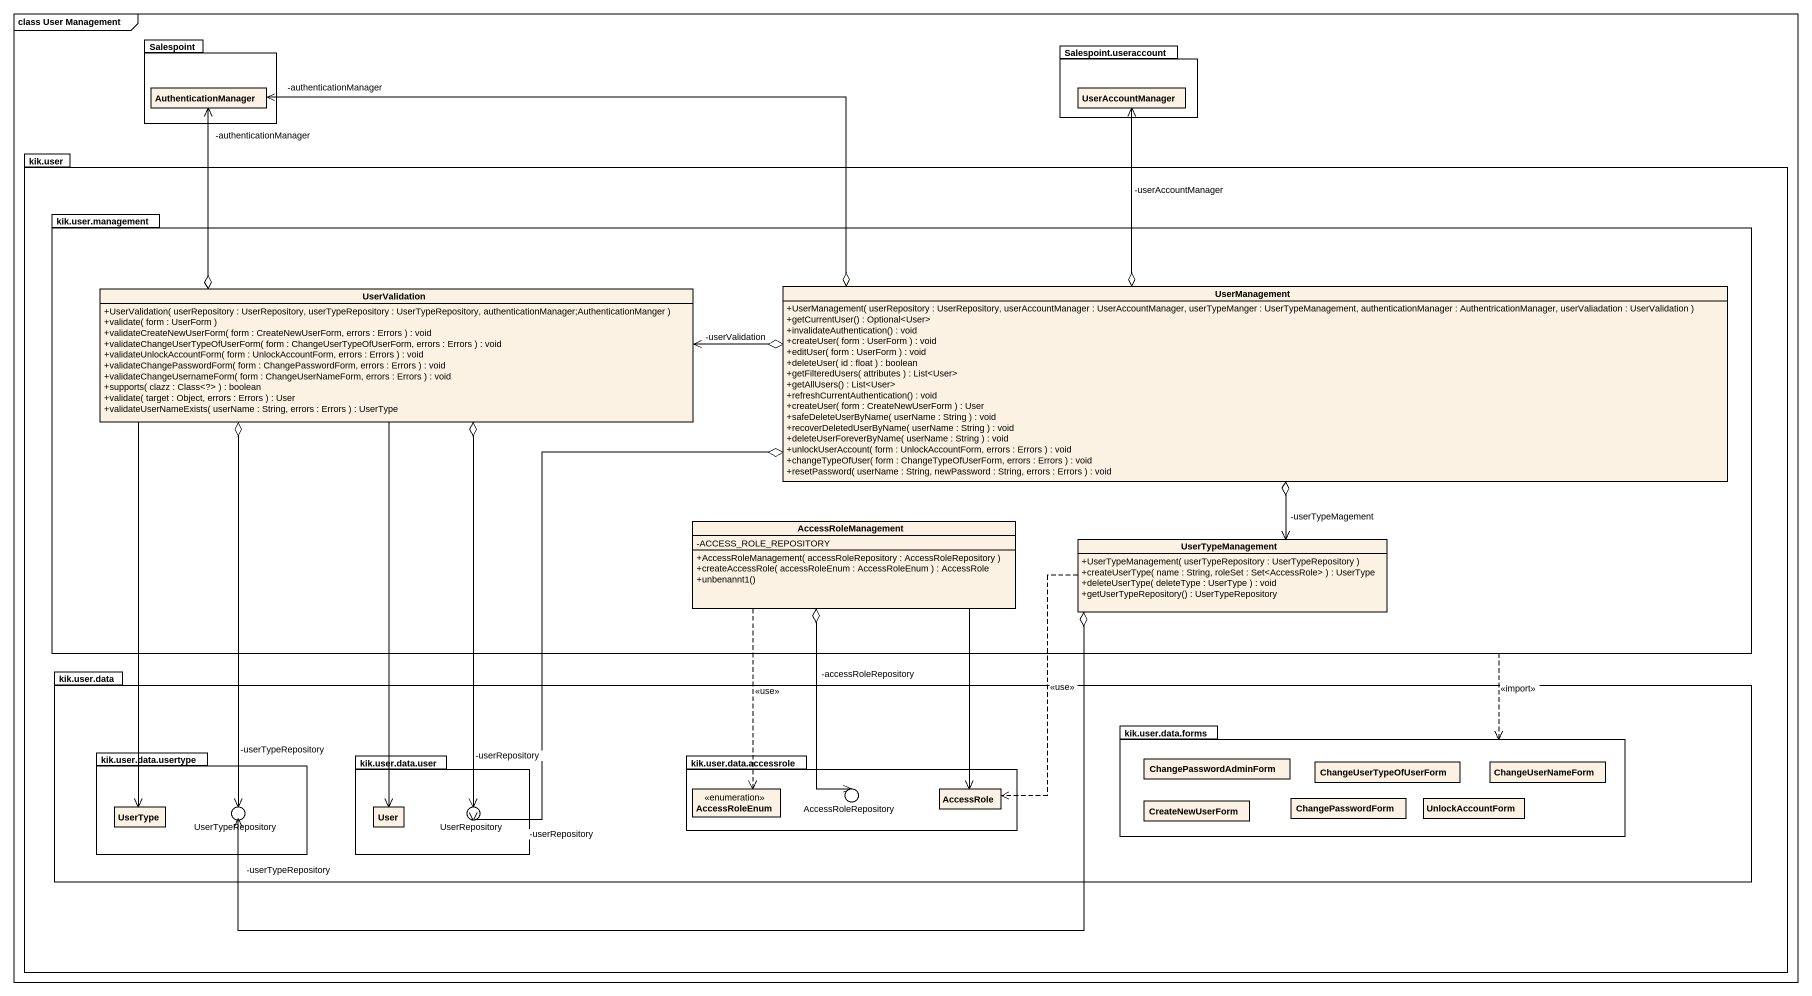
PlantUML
@startuml
mainframe class User Management
allowmixing
hide circle
hide empty members
skinparam classAttributeIconSize 0
package Salespoint {
  class AuthenticationManager
}
package "Salespoint.useraccount" as Salespoint_useraccount {
  class UserAccountManager
}
package "kik.user" as kik_user {
  package "kik.user.management" as kik_user_management {
    class UserManagement {
      +UserManagement( userRepository : UserRepository, userAccountManager : UserAccountManager, userTypeManger : UserTypeManagement, authenticationManager : AuthentricationManager, userValiadation : UserValidation )
      +getCurrentUser() : Optional<User>
      +invalidateAuthentication() : void
      +createUser( form : UserForm ) : void
      +editUser( form : UserForm ) : void
      +deleteUser( id : float ) : boolean
      +getFilteredUsers( attributes ) : List<User>
      +getAllUsers() : List<User>
      +refreshCurrentAuthentication() : void
      +createUser( form : CreateNewUserForm ) : User
      +safeDeleteUserByName( userName : String ) : void
      +recoverDeletedUserByName( userName : String ) : void
      +deleteUserForeverByName( userName : String ) : void
      +unlockUserAccount( form : UnlockAccountForm, errors : Errors ) : void
      +changeTypeOfUser( form : ChangeTypeOfUserForm, errors : Errors ) : void
      +resetPassword( userName : String, newPassword : String, errors : Errors ) : void
    }
    class UserValidation {
      +UserValidation( userRepository : UserRepository, userTypeRepository : UserTypeRepository, authenticationManager;AuthenticationManger )
      +validate( form : UserForm )
      +validateCreateNewUserForm( form : CreateNewUserForm, errors : Errors ) : void
      +validateChangeUserTypeOfUserForm( form : ChangeUserTypeOfUserForm, errors : Errors ) : void
      +validateUnlockAccountForm( form : UnlockAccountForm, errors : Errors ) : void
      +validateChangePasswordForm( form : ChangePasswordForm, errors : Errors ) : void
      +validateChangeUsernameForm( form : ChangeUserNameForm, errors : Errors ) : void
      +supports( clazz : Class<?> ) : boolean
      +validate( target : Object, errors : Errors ) : User
      +validateUserNameExists( userName : String, errors : Errors ) : UserType
    }
    class AccessRoleManagement {
      -ACCESS_ROLE_REPOSITORY
      +AccessRoleManagement( accessRoleRepository : AccessRoleRepository )
      +createAccessRole( accessRoleEnum : AccessRoleEnum ) : AccessRole
      +unbenannt1()
    }
    class UserTypeManagement {
      +UserTypeManagement( userTypeRepository : UserTypeRepository )
      +createUserType( name : String, roleSet : Set<AccessRole> ) : UserType
      +deleteUserType( deleteType : UserType ) : void
      +getUserTypeRepository() : UserTypeRepository
    }
  }
  package "kik.user.data" as kik_user_data {
    package "kik.user.data.forms" as kik_user_data_forms {
      class ChangePasswordAdminForm
      class ChangeUserTypeOfUserForm
      class ChangeUserNameForm
      class CreateNewUserForm
      class ChangePasswordForm
      class UnlockAccountForm
    }
    package "kik.user.data.usertype" as kik_user_data_usertype {
      class UserType
    }
    package "kik.user.data.user" as kik_user_data_user {
      class User
    }
    package "kik.user.data.accessrole" as kik_user_data_accessrole {
      enum AccessRoleEnum
      class AccessRole
    }
  }
}
() AccessRoleRepository
() UserTypeRepository
() UserRepository
kik_user_data_accessrole -- AccessRoleRepository
kik_user_data_usertype -right- UserTypeRepository
kik_user_data_user -right- UserRepository
kik_user_management ..> kik_user_data_forms : <<import>>
UserManagement o-left-> AuthenticationManager : -authenticationManager
UserManagement o-up-> UserAccountManager : -userAccountManager
UserManagement o-left-> UserValidation : -userValidation
UserManagement o--> UserTypeManagement : -userTypeMagement
UserManagement o-left-> UserRepository : -userRepository
UserValidation o-up-> AuthenticationManager : -authenticationManager
UserValidation --> UserType
UserValidation o--> UserTypeRepository : -userTypeRepository
UserValidation --> User
UserValidation o--> UserRepository : -userRepository
AccessRoleManagement ..> AccessRoleEnum : <<use>>
AccessRoleManagement o--> AccessRoleRepository : -accessRoleRepository
AccessRoleManagement --> AccessRole
UserTypeManagement ..> AccessRole : <<use>>
UserTypeManagement o-left-> UserTypeRepository : -userTypeRepository
@enduml
